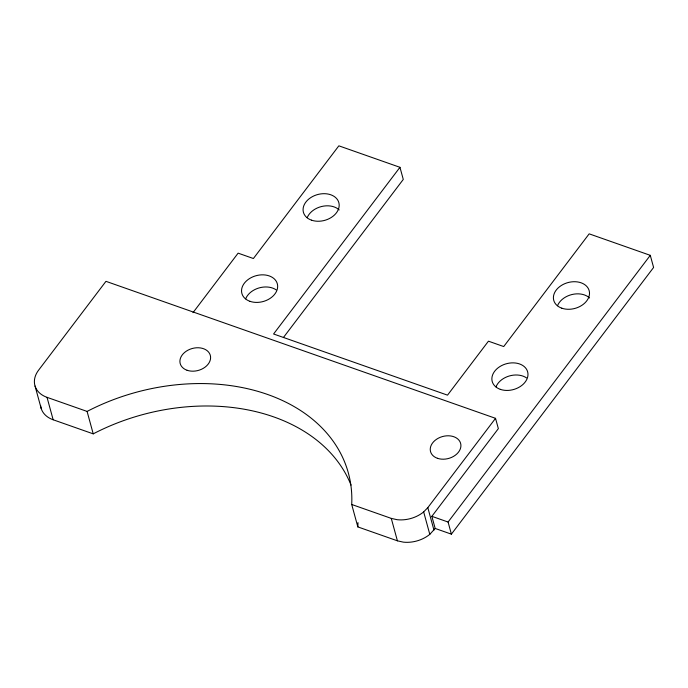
<?xml version="1.0" encoding="UTF-8"?>
<svg xmlns="http://www.w3.org/2000/svg" width="688" height="688" viewBox="0 0 688 688"><rect width="100%" height="100%" fill="white"/><g stroke="black" fill="none" stroke-linecap="round" stroke-linejoin="round"><path stroke-width="1.03" d="M193.01 312.644L238.117 253.15L253.399 258.525L338.849 145.822L399.96 167.313L403.28 179.43L283.379 337.567M399.96 167.313L273.583 333.99L447.518 395.153L488.446 341.179L503.719 346.554L589.169 233.843L650.28 255.334L653.6 267.46L451.388 534.155L435.177 528.453L431.858 516.327L498.353 428.633L495.532 418.33L105.952 281.332L38.554 370.23A27.537 20.081 -15.3 0 0 47.025 397.337L53.157 419.766L93.224 433.853A183.61 133.842 -15.3 0 1 351.026 485.092M47.025 397.337L87.092 411.424A183.61 133.842 -15.3 0 1 351.706 504.476L391.274 518.391L397.174 519.707A27.623 20.133 -15.3 0 0 423.662 511.915L427.816 507.641L495.532 418.33M351.706 504.476L357.837 526.905L397.406 540.82L403.306 542.135A27.623 20.133 -15.3 0 0 429.802 534.344L435.177 528.453M451.388 534.155L448.077 522.029L650.28 255.334M431.858 516.327L448.077 522.029M427.816 507.641L433.947 530.07M423.662 511.915L429.802 534.344M391.274 518.391L397.406 540.82M87.092 411.424L93.224 433.853M35.054 386.063L41.185 408.491M53.157 419.766A27.537 20.081 -15.3 0 1 40.575 405.387M357.975 522.605A183.61 133.842 -15.3 0 1 357.837 526.905M557.521 305.721A18.361 13.382 -15.3 0 1 571.934 294.533A18.361 13.382 -15.3 0 1 589.513 297.947M495.996 386.871A18.361 13.382 -15.3 0 1 526.501 377.893M307.201 217.692A18.361 13.382 -15.3 0 1 321.614 206.503A18.361 13.382 -15.3 0 1 339.193 209.917M245.668 298.841A18.361 13.382 -15.3 0 1 276.172 289.872M249.976 301.327A18.361 13.382 -15.3 0 0 277.651 286.922A18.361 13.382 -15.3 0 0 251.189 277.617A18.361 13.382 -15.3 0 0 249.976 301.327M311.501 220.169A18.361 13.382 -15.3 0 0 339.175 205.772A18.361 13.382 -15.3 0 0 312.713 196.467A18.361 13.382 -15.3 0 0 311.501 220.169M561.829 308.198A18.361 13.382 -15.3 0 0 589.504 293.802A18.361 13.382 -15.3 0 0 563.042 284.497A18.361 13.382 -15.3 0 0 561.829 308.198M500.296 389.348A18.361 13.382 -15.3 0 0 527.971 374.951A18.361 13.382 -15.3 0 0 501.509 365.646A18.361 13.382 -15.3 0 0 500.296 389.348M437.396 458.285A15.609 11.378 -15.3 0 0 460.917 446.056A15.609 11.378 -15.3 0 0 438.428 438.144A15.609 11.378 -15.3 0 0 437.396 458.285M187.067 370.264A15.609 11.378 -15.3 0 0 210.597 358.027A15.609 11.378 -15.3 0 0 188.099 350.115A15.609 11.378 -15.3 0 0 187.067 370.264"/></g></svg>
